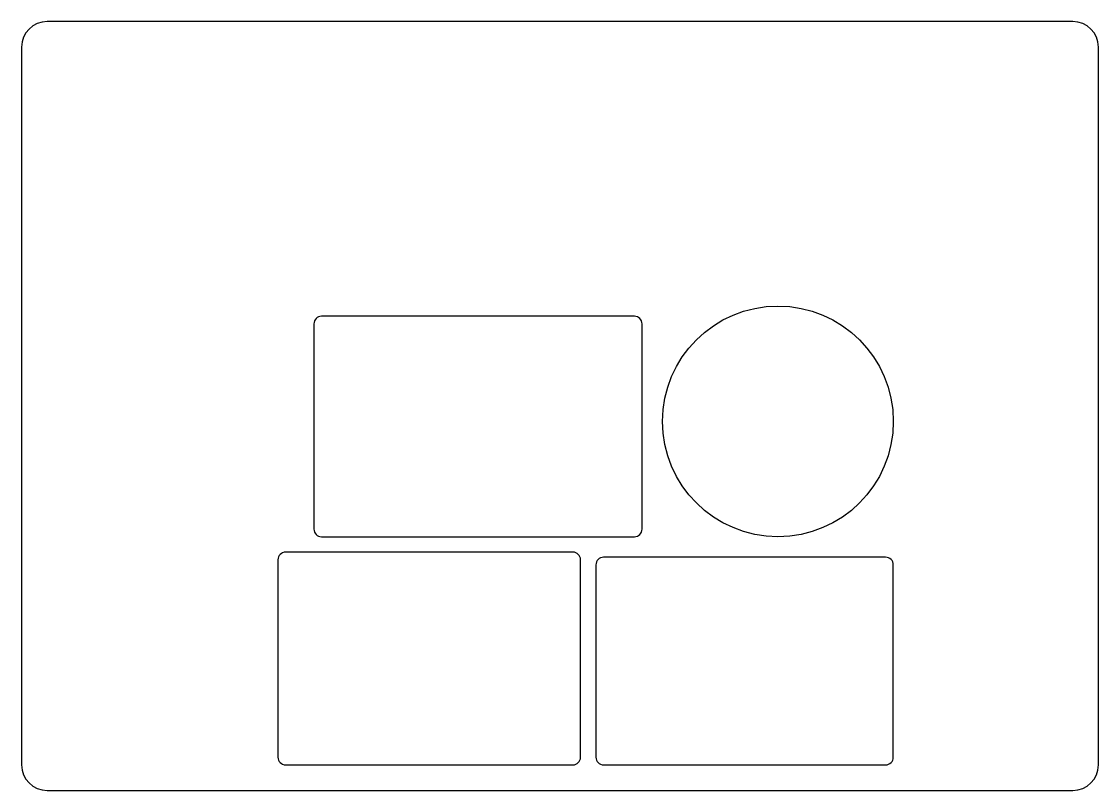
# Model space of a CAD drawing. Header units: millimetres. Extents: x -210 to 210, y -150 to 150.
import ezdxf

# ---------------------------------------------------------------- set-up
doc = ezdxf.new("R2010")
doc.units = ezdxf.units.MM

msp = doc.modelspace()

# ---------------------------------------------------------------- linework, layer by layer
at = {"color": 7, "linetype": 'Continuous', "lineweight": 25}
for p, q in [((200, 150), (-200, 150)), ((-210, 140), (-210, -140)), ((210, -140), (210, 140)), ((29, 35), (-93, 35)), ((-96, 32), (-96, -48)), ((32, -48), (32, 32)), ((-93, -51), (29, -51)), ((5, -57), (-107, -57)), ((-110, -60), (-110, -137)), ((8, -137), (8, -60)), ((14, -62), (14, -137)), ((127, -59), (17, -59)), ((130, -137), (130, -62)), ((-107, -140), (5, -140)), ((17, -140), (127, -140)), ((-200, -150), (200, -150))]:
    msp.add_line(p, q, dxfattribs=at)
msp.add_circle((85, -6), 45, dxfattribs=at)
for centre, radius, start, end in [((-200, 140), 10, 90, 180), ((200, 140), 10, 0, 90), ((-93, 32), 3, 90, 180), ((29, 32), 3, 0, 90), ((-93, -48), 3, 180, 270), ((29, -48), 3, 270, 0), ((-107, -60), 3, 90, 180), ((5, -60), 3, 0, 90), ((17, -62), 3, 90, 180), ((127, -62), 3, 0, 90), ((-107, -137), 3, 180, 270), ((5, -137), 3, 270, 0), ((17, -137), 3, 180, 270), ((127, -137), 3, 270, 0), ((-200, -140), 10, 180, 270), ((200, -140), 10, 270, 0)]:
    msp.add_arc(centre, radius, start, end, dxfattribs=at)

doc.saveas('drawing.dxf')
